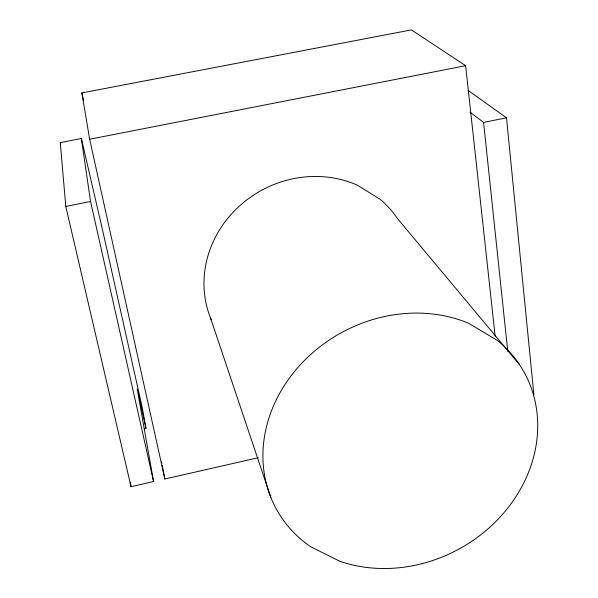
<?xml version="1.0" encoding="UTF-8"?>
<svg xmlns="http://www.w3.org/2000/svg" width="598" height="598" viewBox="0 0 598 598"><rect width="100%" height="100%" fill="white"/><g stroke="black" fill="none" stroke-linecap="round" stroke-linejoin="round"><path stroke-width="0.9" d="M145.979 428.355L142.302 407.911L102.639 230.409L81.365 138.504L60.278 142.623L65.787 206.467L131.029 486.697L153.581 481.562L137.196 389.089L145.979 428.355L144.223 428.744M495.166 336.33L465.64 65.705L411.424 29.9L81.859 92.922L89.648 139.229L164.831 478.998L258.231 457.732M65.787 206.467L90.537 201.489L81.365 138.504M470.192 112.26L483.58 122.418L506.506 117.806L533.909 394.949M89.648 139.229L465.64 65.705M468.047 90.38L506.506 117.806M519.587 364.758L397.364 218.442A106.384 98.468 -29.3 0 0 379.932 199.171L357.372 185.193A106.384 98.468 -29.3 0 0 238.856 206.564A106.384 98.468 -29.3 0 0 211.191 319.646M210.503 317.949L270.804 497.364M60.278 142.623L60.719 144.424M90.537 201.489L153.581 481.562M81.859 92.922L83.466 100.202M161.475 461.716L161.826 463.532M162.185 465.349L164.831 478.998M130.364 482.078L131.029 486.697M483.58 122.418L507.792 351.504M340.135 561.41L310.788 546.826A141.532 123.128 -29.1 0 1 288.064 379.962A141.532 123.128 -29.1 0 1 468.57 323.249L497.618 340.591A141.532 123.128 -29.1 0 1 512.142 502.245A141.532 123.128 -29.1 0 1 340.135 561.41"/></g></svg>
